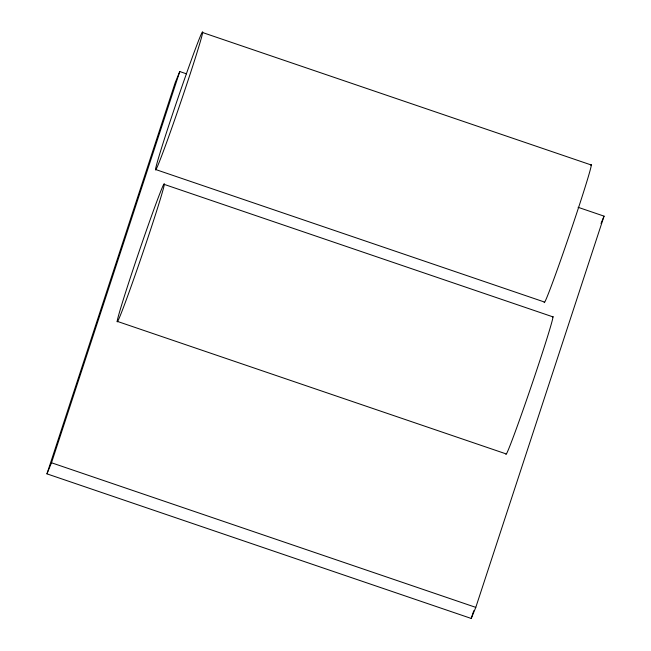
<?xml version="1.0" encoding="UTF-8"?>
<svg xmlns="http://www.w3.org/2000/svg" width="651" height="651" viewBox="0 0 651 651"><rect width="100%" height="100%" fill="white"/><g stroke="black" fill="none" stroke-linecap="round" stroke-linejoin="round"><path stroke-width="0.98" d="M578.08 207.295L604.055 216.148L475.791 607.375L471.226 618.45L46.945 473.847L175.209 82.62L179.774 71.545L186.503 73.84M46.945 473.847L51.51 462.771L179.774 71.545M471.226 618.45L473.765 610.719M601.011 223.529L604.055 216.148M202.64 32.55A72.896 1.969 -71.2 0 1 166.526 142.699A72.896 1.969 -71.2 0 1 168.031 127.775A72.896 1.969 -71.2 0 1 202.64 32.55L591.385 165.037M155.491 169.463L544.236 301.958A72.896 1.969 -71.2 0 0 570.024 233.107A72.896 1.969 -71.2 0 0 590.807 165.142M164.312 184.42A72.896 1.969 -71.2 0 1 128.198 294.569A72.896 1.969 -71.2 0 1 129.704 279.637A72.896 1.969 -71.2 0 1 164.312 184.42L553.057 316.907M117.164 321.334L505.908 453.828A72.896 1.969 -71.2 0 0 531.696 384.977A72.896 1.969 -71.2 0 0 552.479 317.013M51.51 462.771L475.791 607.375"/></g></svg>
